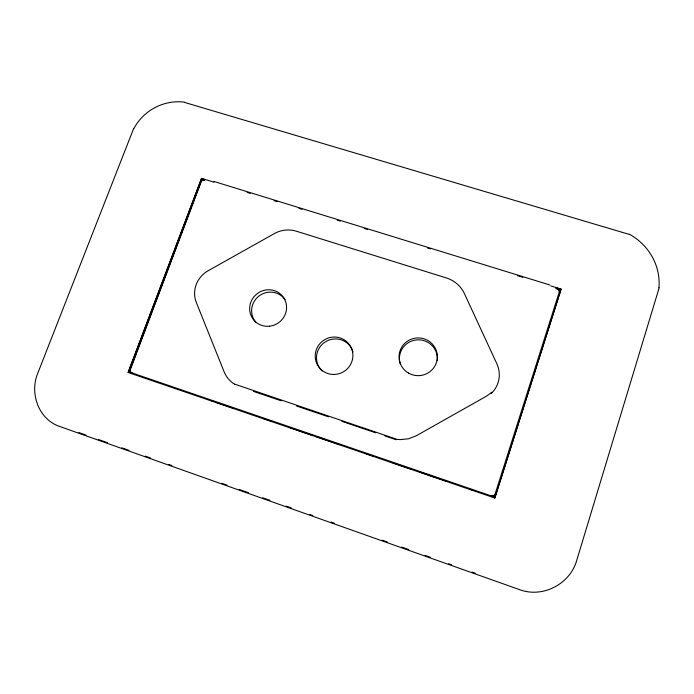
<?xml version="1.0" encoding="UTF-8"?>
<svg xmlns="http://www.w3.org/2000/svg" width="694" height="694" viewBox="0 0 694 694"><rect width="100%" height="100%" fill="white"/><g stroke="black" fill="none" stroke-linecap="round" stroke-linejoin="round"><path stroke-width="1.04" d="M559.269 292.001L560.023 289.624L557.776 289.016L559.364 291.35M495.039 494.354L494.189 496.904L129.179 371.949L202.015 179.338L204.236 180.076M659.153 287.802L576.766 560.231C570.251 584.036 542.595 598.454 519.433 589.588L59.606 426.428C38.317 419.211 29.365 392.899 37.866 372.99L133.69 128.425M494.189 496.904L560.023 289.624M213.986 182.201L201.555 178.367L128.121 372.47L494.813 498.023L561.108 289.086L550.75 285.893M494.813 498.023L561.108 289.086M201.555 178.367L128.121 372.47M129.431 372.062L202.015 179.338M494.727 494.978L491.994 496.028L494.241 496.887M201.486 181.004L203.429 179.98L204.704 180.162M491.803 392.24L486.546 396.135L416.374 435.711L408.54 438.79L400.152 439.623L396.795 439.302L234.676 384.129M491.994 496.028L492.818 496.028M129.925 370.24C129.353 372.687 135.295 373.866 129.179 371.949M184.5 102.408L629.337 234.425M213.925 181.446L549.822 284.974M247.142 192.412L250.256 193.366M274.087 200.705L277.192 201.659M298.949 208.365L302.064 209.319M337.293 220.163L340.398 221.126M364.229 228.465L367.343 229.419M427.443 247.923L430.549 248.877M517.585 275.683L522.773 277.279M201.737 178.636L204.843 179.59M555.825 287.68L561.004 289.277M202.206 179.599L204.27 180.24M555.79 288.539L559.919 289.806M253.536 391.433L281.243 400.82M296.633 406.033L328.444 416.808M341.786 421.319L375.645 432.787M384.884 435.919L396.17 439.736M210.846 400.542L213.917 401.592M216.988 402.641L232.334 407.899M263.035 418.404L272.239 421.553M289.641 427.513L313.176 435.572M316.238 436.621L339.774 444.681M366.38 453.789L373.546 456.236M392.986 462.898L412.427 469.552M419.592 471.998L447.222 481.463M469.734 489.166L472.805 490.216M78.934 432.588L86.082 435.121M98.331 439.467L107.527 442.729M121.823 447.804L128.971 450.337M145.306 456.131L150.407 457.945M168.789 464.459L171.852 465.553M221.889 483.302L226.999 485.106M239.248 489.452L248.435 492.714M262.731 497.789L269.879 500.322M286.223 506.117L291.324 507.93M309.706 514.445L312.768 515.538M331.151 522.053L334.213 523.137M382.203 540.166L387.313 541.979M401.609 547.046L408.757 549.579M425.092 555.374L430.193 557.187M448.576 563.71L451.638 564.795M472.059 572.038L475.13 573.123M131.47 372.669L131.912 372.886M557.776 289.016L558.427 289.476M130.663 372.097L131.279 372.565M133.907 128.52A47.695 44.329 -32.2 0 1 184.552 102.174M629.449 234.242A58.001 55.078 13.8 0 1 658.927 287.776M234.988 384.502A28.168 27.3 -46.1 0 1 224.041 371.62L196.298 302.402A25.565 24.455 -39.4 0 1 208.061 270.799L274.26 233.626A27.63 26.537 -29.2 0 1 296.364 231.206L446.407 277.956A29.781 29.018 -2.7 0 1 464.173 293.076L496.878 363.829A26.771 26.251 15.9 0 1 491.248 393.498M255.791 322.181A18.486 17.879 -36.6 0 1 258.94 296.069A18.486 17.879 -36.6 0 1 285.034 299.608M322.25 371.038A18.755 18.426 -33.1 0 1 325.408 341.812A18.755 18.426 -33.1 0 1 353.02 351.858M400.273 364.003A18.946 18.677 -1.6 0 1 416.634 339.895A18.946 18.677 -1.6 0 1 437.211 360.594M491.708 495.958L491.179 495.837L491.708 495.958M557.516 288.904L557.03 288.695L557.516 288.904M269.402 326.215A18.686 18.053 -36.5 0 0 283.43 297.327A18.686 18.053 -36.5 0 0 251.532 300.554A18.686 18.053 -36.5 0 0 269.402 326.215M333.623 374.465A18.955 18.617 -33 0 0 350.6 346.506A18.955 18.617 -33 0 0 317.956 346.28A18.955 18.617 -33 0 0 333.623 374.465M408.471 373.06A19.154 18.877 -1.9 0 0 437.341 356.924A19.154 18.877 -1.9 0 0 408.749 340.372A19.154 18.877 -1.9 0 0 408.471 373.06"/></g></svg>
